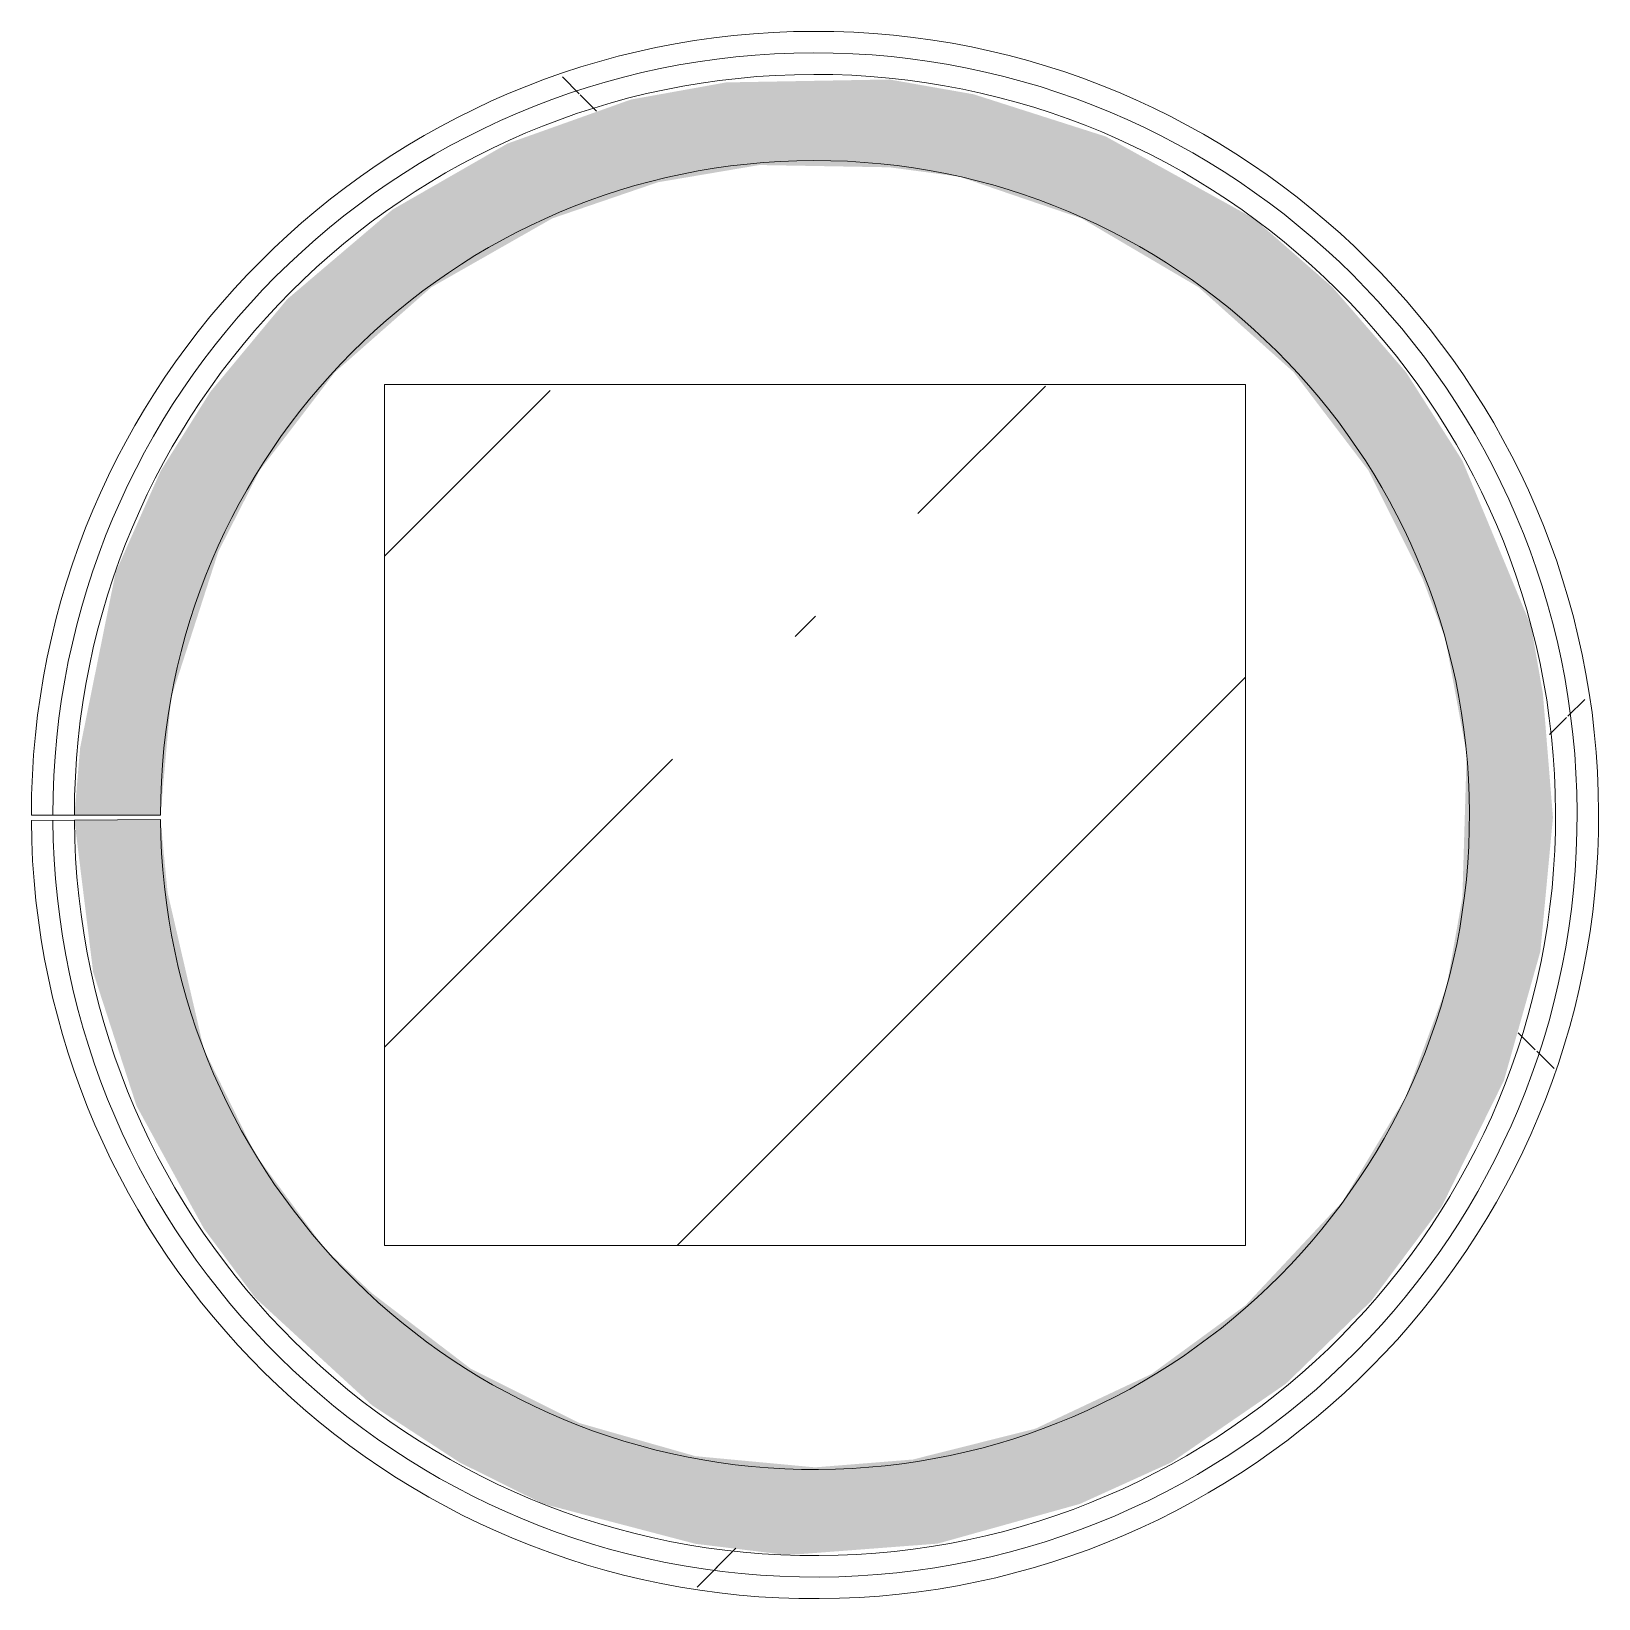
# Model space of a CAD drawing. Header units: millimetres. Extents: x -4005 to 195566, y -8553 to 29000.
# Drawn here: x 108698 to 109608, y 16565 to 17475 of the extents above; entities that cross this region are included whole.
import ezdxf

# ---------------------------------------------------------------- set-up
doc = ezdxf.new("R2010")
doc.units = ezdxf.units.MM
for name, color, linetype, lineweight in [('A-WALL', 7, 'Continuous', 9), ('I-WALL-6', 7, 'Continuous', 5), ('S-COLS-3', 7, 'Continuous', 5)]:
    doc.layers.add(name, color=color, linetype=linetype, lineweight=lineweight)
doc.layers.add('I-WALL-4', color=7, linetype='Continuous', lineweight=5, true_color=0xe7e7e7)
pattern_1 = [(45, (60693.44, 0), (-530.33, 530.33), []), (135, (60693.44, 0), (-530.33, -530.33), [])]

# ---------------------------------------------------------------- blocks, each defined once
blk = doc.blocks.new('BSC_Колонна _Прямоугольная - 500х500-22732503-1_4_1_птичка')
at = {"layer": 'S-COLS-3'}
h = blk.add_hatch(dxfattribs=at)
h.set_pattern_fill('FP_214', color=256, style=0, pattern_type=2)
h.set_pattern_definition([(45, (-48460, -17020), (-285.123, 285.123), []), (45, (-48174.88, -17020), (-285.123, 285.123), [504.031, -100.806, 16.764, -84.042])])
h.paths.add_polyline_path([(-200, -250), (250, -250), (250, 250), (-250, 245.7), (-250, -250)])
for p, q in [((250, 250), (-250, 250)), ((-250, 250), (-250, -250)), ((250, -250), (250, 250)), ((-250, -250), (250, -250))]:
    blk.add_line(p, q, dxfattribs=at)

msp = doc.modelspace()

# ---------------------------------------------------------------- hatches: boundary and pattern name
at = {"layer": 'I-WALL-4'}
msp.add_hatch(color=256, dxfattribs=at).paths.add_polyline_path([(109137.5, 16590.3), (109224.6, 16596.94), (109307.22, 16620), (109360.36, 16644.12), (109426.8, 16689.74), (109476.43, 16737.87), (109517.4, 16792.8), (109553.44, 16865.85), (109574.61, 16940.84), (109581.91, 17018.52), (109576.06, 17090.58), (109569.21, 17129.71), (109529.32, 17225.71), (109496.58, 17277.12), (109453.89, 17326.42), (109408.18, 17366.41), (109322.3, 17413.92), (109245.55, 17438.45), (109196.69, 17447.05), (109101.83, 17445.35), (109046.62, 17435.41), (108974.99, 17409.88), (108908.3, 17371.61), (108847.03, 17319.5), (108802.37, 17265.7), (108773.64, 17220), (108747.42, 17161.03), (108726.76, 17058.98), (108723.46, 17020), (108773.44, 17020), (108779.54, 17087.78), (108807.03, 17172.95), (108830.96, 17220), (108874.73, 17277.12), (108930.67, 17326.42), (109000.95, 17366.41), (109062.21, 17387.37), (109121.21, 17397.38), (109196.69, 17396.06), (109237.25, 17390.64), (109308.26, 17366.41), (109376.17, 17326.42), (109431.35, 17277.12), (109474.81, 17220), (109506.34, 17156.81), (109519.42, 17122.28), (109531.8, 17055.37), (109529.32, 16972.03), (109520.14, 16920.32), (109496.48, 16856.51), (109459.86, 16795.69), (109403.44, 16735.38), (109348.87, 16695.46), (109281.4, 16663.68), (109210.27, 16645.79), (109153.44, 16641.23), (109083.99, 16647.73), (109016.64, 16666.95), (108953.44, 16698.59), (108896.33, 16742.24), (108868.85, 16768.19), (108828.5, 16822.99), (108798.58, 16884.1), (108777.57, 16974.92), (108773.45, 17017.31), (108723.46, 17016.95), (108734.33, 16928.75), (108759.52, 16851.11), (108798.58, 16779.9), (108828.5, 16739.61), (108896.33, 16677.22), (108947.05, 16644.12), (108995.41, 16620.09), (109083.99, 16596.85), (109104.5, 16594.34)])
at = {"layer": 'I-WALL-6'}
h = msp.add_hatch(dxfattribs=at)
h.set_pattern_fill('FP_250', color=256, style=0, pattern_type=2)
h.set_pattern_definition(pattern_1)
h.paths.add_polyline_path([(109118.32, 16566.36), (109226.03, 16572.38), (109300.36, 16591), (109367.08, 16620), (109424.84, 16656.56), (109474.26, 16698.85), (109531.94, 16770.26), (109560.96, 16820), (109586.3, 16881.69), (109602.64, 16948.38), (109605.53, 17055.37), (109593.43, 17129.71), (109569.21, 17200.99), (109534.58, 17265.7), (109487.7, 17326.42), (109433.79, 17376.42), (109375.25, 17415.58), (109302.02, 17448.43), (109237.25, 17465.75), (109169.8, 17473.48), (109083.59, 17468.07), (109016.18, 17452.32), (108952.92, 17427.1), (108885.27, 17385.9), (108833.99, 17342.52), (108777.93, 17274.29), (108746.01, 17220), (108717.3, 17144.85), (108704.45, 17092.59), (108698.46, 17020), (108710.94, 17020), (108717.6, 17095.89), (108747.95, 17193.36), (108777.93, 17251.76), (108827.12, 17316.71), (108869.47, 17358.34), (108930.08, 17401.12), (109019.87, 17440.21), (109084.29, 17455.63), (109153.79, 17461.26), (109237.25, 17452.95), (109312.08, 17431.42), (109380.72, 17397.83), (109436.92, 17357.83), (109493.66, 17300.47), (109529.32, 17251.11), (109558.9, 17195.67), (109583.32, 17121.35), (109594.23, 17055.37), (109594.48, 16984.08), (109572.29, 16882.06), (109545.98, 16818.73), (109499.85, 16747.21), (109461.82, 16704.18), (109404.08, 16656.66), (109338.23, 16619.19), (109267.36, 16593.62), (109210.27, 16581.3), (109104.5, 16581.79), (109034.42, 16595.38), (108967.42, 16620.09), (108896.33, 16661.8), (108847.03, 16702.64), (108798.58, 16757.87), (108759.52, 16821.31), (108730.14, 16896.24), (108717.84, 16942.21), (108705.18, 17016.82), (108698.46, 17016.77), (108713.36, 16910.6), (108737.22, 16840), (108768.55, 16779.94), (108810.93, 16722.42), (108871.34, 16664.91), (108930.17, 16625.17), (108995.41, 16594.75), (109065.19, 16574.92), (109104.5, 16568.59)])
h = msp.add_hatch(dxfattribs=at)
h.set_pattern_fill('FP_250', color=256, style=0, pattern_type=2)
h.set_pattern_definition(pattern_1)
h.paths.add_polyline_path([(109137.04, 16577.8), (109239.88, 16587.55), (109314.41, 16609.48), (109372.44, 16636.97), (109433.87, 16679.36), (109483.65, 16726.97), (109525.06, 16780.92), (109559.17, 16844.46), (109584.37, 16923.72), (109594.36, 17017.87), (109588.62, 17091.07), (109574.61, 17151.65), (109544.73, 17223.72), (109499.85, 17292.84), (109463.09, 17334.92), (109408.28, 17380.96), (109346.15, 17417.81), (109255.38, 17449.08), (109196.69, 17459.52), (109101.83, 17457.91), (109035.51, 17445.02), (108964.98, 17418.78), (108895.87, 17377.9), (108847.03, 17337.52), (108790.1, 17269.78), (108759.52, 17218.99), (108729.62, 17142.07), (108717.12, 17092.59), (108710.94, 17020), (108723.46, 17020.13), (108736.16, 17117.77), (108759.52, 17188.72), (108782.04, 17235.58), (108827.12, 17298.69), (108896.41, 17362.8), (108953.58, 17399.05), (109016.81, 17426.24), (109084.2, 17443.06), (109153.69, 17448.8), (109237.25, 17440.22), (109302.02, 17422.02), (109372.44, 17388.3), (109428.91, 17348.29), (109478.21, 17299.74), (109519.42, 17243.31), (109556.1, 17166.45), (109574.61, 17098.87), (109581.78, 17055.37), (109581.77, 16983.55), (109559.22, 16882.4), (109532.19, 16819.53), (109496.45, 16762.88), (109461.82, 16720.84), (109407.72, 16673.59), (109321.55, 16625.84), (109281.4, 16609.48), (109205.42, 16593.54), (109104.5, 16594.34), (109034.15, 16608.47), (108973.09, 16631.19), (108918.33, 16661.16), (108863.14, 16703.93), (108807.03, 16767.56), (108768.55, 16831.49), (108748.98, 16874.03), (108730.14, 16944.41), (108717.84, 17016.91), (108710.96, 17016.86), (108724.1, 16918.81), (108748.98, 16844.23), (108779.42, 16785.82), (108828.5, 16721.73), (108880.19, 16673.59), (108930.17, 16638.6), (109021.85, 16599.15), (109083.99, 16584.3), (109129.44, 16578.74)])

# ---------------------------------------------------------------- linework, layer by layer
at = {"layer": 'A-WALL'}
for radius in [442.5, 430]:
    msp.add_arc((109153.44, 17020), radius, 180.40614, 180, dxfattribs=at)
at = {"layer": 'I-WALL-6'}
for p, q in [((108698.44, 17020), (108773.44, 17020)), ((108773.45, 17017.31), (108698.46, 17016.77))]:
    msp.add_line(p, q, dxfattribs=at)
for radius in [455, 380]:
    msp.add_arc((109153.44, 17020), radius, 180.40614, 180, dxfattribs=at)

# ---------------------------------------------------------------- block references
at = {"layer": 'S-COLS-3'}
msp.add_blockref('BSC_Колонна _Прямоугольная - 500х500-22732503-1_4_1_птичка', (109153.44, 17020), dxfattribs=at)

doc.saveas('drawing.dxf')
